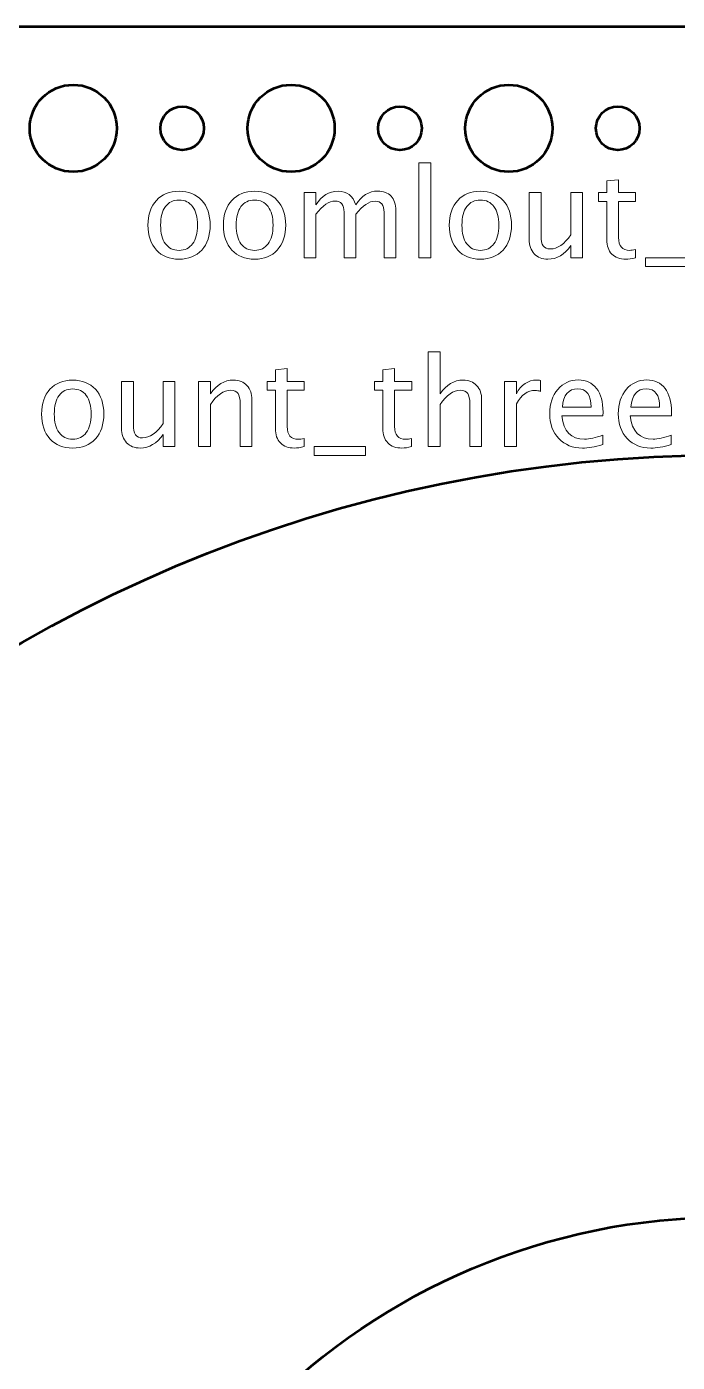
# Model space of a CAD drawing. Header units: centimetres. Extents: x -42.2 to 35.5, y -42.7 to 42.2.
# Drawn here: x -19.82 to -15.34, y -26.5 to -17.3 of the extents above; entities that cross this region are included whole.
import ezdxf

# ---------------------------------------------------------------- set-up
doc = ezdxf.new("R2010")
doc.units = ezdxf.units.CM
doc.header["$MEASUREMENT"] = 0
doc.layers.add('Layer 1', color=7, linetype='Continuous')

msp = doc.modelspace()

# ---------------------------------------------------------------- linework, layer by layer
at = {"layer": 'Layer 1', "lineweight": 53}
for centre, major_axis in [((-19.49999, -18.00001), (0, 0.30001)), ((-17.99999, -18.00001), (0, 0.30001)), ((-16.49999, -18.00001), (0, 0.30001)), ((-18.75, -18), (0, 0.15)), ((-17.25, -18), (0, 0.15)), ((-15.75, -18), (0, 0.15))]:
    msp.add_ellipse(centre, major_axis=major_axis, ratio=1, dxfattribs=at)
at = {"layer": 'Layer 1', "color": 5, "lineweight": 53}
for major_axis in [(0, 9.75), (0, 4.5)]:
    msp.add_ellipse((-15, -30), major_axis=major_axis, ratio=1, dxfattribs=at)
at = {"layer": 'Layer 1', "lineweight": 53}
msp.add_open_spline([(-27.7, -42.2), (-27.7, -42.2), (-27.7, -17.8), (-27.7, -17.8), (-27.7, -17.8), (-27.7, -17.52386), (-27.47614, -17.3), (-27.2, -17.3), (-27.2, -17.3), (-27.2, -17.3), (-2.8, -17.3), (-2.8, -17.3), (-2.8, -17.3), (-2.52386, -17.3), (-2.3, -17.52386), (-2.3, -17.8), (-2.3, -17.8), (-2.3, -17.8), (-2.3, -42.2), (-2.3, -42.2), (-2.3, -42.2), (-2.3, -42.47614), (-2.52386, -42.7), (-2.8, -42.7), (-2.8, -42.7), (-2.8, -42.7), (-27.2, -42.7), (-27.2, -42.7), (-27.2, -42.7), (-27.47614, -42.7), (-27.7, -42.47614), (-27.7, -42.2)], degree=3, knots=[0, 0, 0, 0, 0.1111111, 0.1111111, 0.1111111, 0.1111111, 0.2222222, 0.2222222, 0.2222222, 0.2222222, 0.3333333, 0.3333333, 0.3333333, 0.3333333, 0.4444444, 0.4444444, 0.4444444, 0.4444444, 0.5555556, 0.5555556, 0.5555556, 0.5555556, 0.6666667, 0.6666667, 0.6666667, 0.6666667, 0.7777778, 0.7777778, 0.7777778, 0.7777778, 1, 1, 1, 1], dxfattribs=at)
at = {"layer": 'Layer 1', "color": 5, "lineweight": 9}
for points, knots in [([(-17.11927, -18.89126), (-17.11927, -18.89126), (-17.11927, -18.23848), (-17.11927, -18.23848), (-17.11927, -18.23848), (-17.11927, -18.23848), (-17.03799, -18.23848), (-17.03799, -18.23848), (-17.03799, -18.23848), (-17.03799, -18.23848), (-17.03799, -18.89126), (-17.03799, -18.89126), (-17.03799, -18.89126), (-17.03799, -18.89126), (-17.11927, -18.89126), (-17.11927, -18.89126)], [0, 0, 0, 0, 0.2, 0.2, 0.2, 0.2, 0.4, 0.4, 0.4, 0.4, 0.6, 0.6, 0.6, 0.6, 1, 1, 1, 1]), ([(-15.62829, -18.89112), (-15.65341, -18.89803), (-15.67528, -18.90142), (-15.69376, -18.90142), (-15.69376, -18.90142), (-15.73525, -18.90142), (-15.76757, -18.88957), (-15.79071, -18.86586), (-15.79071, -18.86586), (-15.81399, -18.84215), (-15.82556, -18.80927), (-15.82556, -18.76708), (-15.82556, -18.76708), (-15.82556, -18.76708), (-15.82556, -18.50349), (-15.82556, -18.50349), (-15.82556, -18.50349), (-15.82556, -18.50349), (-15.88173, -18.50349), (-15.88173, -18.50349), (-15.88173, -18.50349), (-15.88173, -18.50349), (-15.88173, -18.44252), (-15.88173, -18.44252), (-15.88173, -18.44252), (-15.88173, -18.44252), (-15.82556, -18.44252), (-15.82556, -18.44252), (-15.82556, -18.44252), (-15.82556, -18.44252), (-15.82556, -18.36139), (-15.82556, -18.36139), (-15.82556, -18.36139), (-15.82556, -18.36139), (-15.74428, -18.35362), (-15.74428, -18.35362), (-15.74428, -18.35362), (-15.74428, -18.35362), (-15.74428, -18.44252), (-15.74428, -18.44252), (-15.74428, -18.44252), (-15.74428, -18.44252), (-15.6266, -18.44252), (-15.6266, -18.44252), (-15.6266, -18.44252), (-15.6266, -18.44252), (-15.6266, -18.50349), (-15.6266, -18.50349), (-15.6266, -18.50349), (-15.6266, -18.50349), (-15.74428, -18.50349), (-15.74428, -18.50349), (-15.74428, -18.50349), (-15.74428, -18.50349), (-15.74428, -18.75241), (-15.74428, -18.75241), (-15.74428, -18.75241), (-15.74428, -18.81111), (-15.71874, -18.84046), (-15.6678, -18.84046), (-15.6678, -18.84046), (-15.65693, -18.84046), (-15.64381, -18.83863), (-15.62829, -18.8351), (-15.62829, -18.8351), (-15.62829, -18.8351), (-15.62829, -18.89112), (-15.62829, -18.89112)], [0, 0, 0, 0, 0.0555556, 0.0555556, 0.0555556, 0.0555556, 0.1111111, 0.1111111, 0.1111111, 0.1111111, 0.1666667, 0.1666667, 0.1666667, 0.1666667, 0.2222222, 0.2222222, 0.2222222, 0.2222222, 0.2777778, 0.2777778, 0.2777778, 0.2777778, 0.3333333, 0.3333333, 0.3333333, 0.3333333, 0.3888889, 0.3888889, 0.3888889, 0.3888889, 0.4444444, 0.4444444, 0.4444444, 0.4444444, 0.5, 0.5, 0.5, 0.5, 0.5555556, 0.5555556, 0.5555556, 0.5555556, 0.6111111, 0.6111111, 0.6111111, 0.6111111, 0.6666667, 0.6666667, 0.6666667, 0.6666667, 0.7222222, 0.7222222, 0.7222222, 0.7222222, 0.7777778, 0.7777778, 0.7777778, 0.7777778, 0.8333333, 0.8333333, 0.8333333, 0.8333333, 0.8888889, 0.8888889, 0.8888889, 0.8888889, 1, 1, 1, 1]), ([(-18.7714, -18.90142), (-18.8373, -18.90142), (-18.88951, -18.88039), (-18.9279, -18.83834), (-18.9279, -18.83834), (-18.96642, -18.79629), (-18.98561, -18.73914), (-18.98561, -18.66703), (-18.98561, -18.66703), (-18.98561, -18.59507), (-18.96642, -18.53806), (-18.9279, -18.49615), (-18.9279, -18.49615), (-18.88951, -18.45424), (-18.8373, -18.43321), (-18.7714, -18.43321), (-18.7714, -18.43321), (-18.7055, -18.43321), (-18.65329, -18.45424), (-18.61491, -18.49615), (-18.61491, -18.49615), (-18.57639, -18.53806), (-18.55719, -18.59507), (-18.55719, -18.66703), (-18.55719, -18.66703), (-18.55719, -18.73914), (-18.57639, -18.79629), (-18.61491, -18.83834), (-18.61491, -18.83834), (-18.65329, -18.88039), (-18.7055, -18.90142), (-18.7714, -18.90142)], [0, 0, 0, 0, 0.1111111, 0.1111111, 0.1111111, 0.1111111, 0.2222222, 0.2222222, 0.2222222, 0.2222222, 0.3333333, 0.3333333, 0.3333333, 0.3333333, 0.4444444, 0.4444444, 0.4444444, 0.4444444, 0.5555556, 0.5555556, 0.5555556, 0.5555556, 0.6666667, 0.6666667, 0.6666667, 0.6666667, 0.7777778, 0.7777778, 0.7777778, 0.7777778, 1, 1, 1, 1]), ([(-18.25126, -18.90142), (-18.31716, -18.90142), (-18.36937, -18.88039), (-18.40776, -18.83834), (-18.40776, -18.83834), (-18.44628, -18.79629), (-18.46547, -18.73914), (-18.46547, -18.66703), (-18.46547, -18.66703), (-18.46547, -18.59507), (-18.44628, -18.53806), (-18.40776, -18.49615), (-18.40776, -18.49615), (-18.36937, -18.45424), (-18.31716, -18.43321), (-18.25126, -18.43321), (-18.25126, -18.43321), (-18.18536, -18.43321), (-18.13315, -18.45424), (-18.09477, -18.49615), (-18.09477, -18.49615), (-18.05625, -18.53806), (-18.03705, -18.59507), (-18.03705, -18.66703), (-18.03705, -18.66703), (-18.03705, -18.73914), (-18.05625, -18.79629), (-18.09477, -18.83834), (-18.09477, -18.83834), (-18.13315, -18.88039), (-18.18536, -18.90142), (-18.25126, -18.90142)], [0, 0, 0, 0, 0.1111111, 0.1111111, 0.1111111, 0.1111111, 0.2222222, 0.2222222, 0.2222222, 0.2222222, 0.3333333, 0.3333333, 0.3333333, 0.3333333, 0.4444444, 0.4444444, 0.4444444, 0.4444444, 0.5555556, 0.5555556, 0.5555556, 0.5555556, 0.6666667, 0.6666667, 0.6666667, 0.6666667, 0.7777778, 0.7777778, 0.7777778, 0.7777778, 1, 1, 1, 1]), ([(-17.90978, -18.89126), (-17.90978, -18.89126), (-17.90978, -18.44252), (-17.90978, -18.44252), (-17.90978, -18.44252), (-17.90978, -18.44252), (-17.8285, -18.44252), (-17.8285, -18.44252), (-17.8285, -18.44252), (-17.8285, -18.44252), (-17.8285, -18.52733), (-17.8285, -18.52733), (-17.8285, -18.52733), (-17.78885, -18.46454), (-17.73805, -18.43321), (-17.67582, -18.43321), (-17.67582, -18.43321), (-17.61584, -18.43321), (-17.57506, -18.46454), (-17.55333, -18.52733), (-17.55333, -18.52733), (-17.51481, -18.46397), (-17.46457, -18.43236), (-17.40291, -18.43236), (-17.40291, -18.43236), (-17.36355, -18.43236), (-17.33293, -18.44394), (-17.31105, -18.46722), (-17.31105, -18.46722), (-17.28918, -18.4905), (-17.27817, -18.5231), (-17.27817, -18.56501), (-17.27817, -18.56501), (-17.27817, -18.56501), (-17.27817, -18.89126), (-17.27817, -18.89126), (-17.27817, -18.89126), (-17.27817, -18.89126), (-17.35945, -18.89126), (-17.35945, -18.89126), (-17.35945, -18.89126), (-17.35945, -18.89126), (-17.35945, -18.57842), (-17.35945, -18.57842), (-17.35945, -18.57842), (-17.35945, -18.52733), (-17.37976, -18.50179), (-17.4204, -18.50179), (-17.4204, -18.50179), (-17.4626, -18.50179), (-17.50691, -18.53157), (-17.55333, -18.59126), (-17.55333, -18.59126), (-17.55333, -18.59126), (-17.55333, -18.89126), (-17.55333, -18.89126), (-17.55333, -18.89126), (-17.55333, -18.89126), (-17.63461, -18.89126), (-17.63461, -18.89126), (-17.63461, -18.89126), (-17.63461, -18.89126), (-17.63461, -18.57813), (-17.63461, -18.57813), (-17.63461, -18.57813), (-17.63461, -18.52663), (-17.65521, -18.50095), (-17.69656, -18.50095), (-17.69656, -18.50095), (-17.73762, -18.50095), (-17.78165, -18.53086), (-17.8285, -18.59083), (-17.8285, -18.59083), (-17.8285, -18.59083), (-17.8285, -18.89126), (-17.8285, -18.89126), (-17.8285, -18.89126), (-17.8285, -18.89126), (-17.90978, -18.89126), (-17.90978, -18.89126)], [0, 0, 0, 0, 0.047619, 0.047619, 0.047619, 0.047619, 0.0952381, 0.0952381, 0.0952381, 0.0952381, 0.1428571, 0.1428571, 0.1428571, 0.1428571, 0.1904762, 0.1904762, 0.1904762, 0.1904762, 0.2380952, 0.2380952, 0.2380952, 0.2380952, 0.2857143, 0.2857143, 0.2857143, 0.2857143, 0.3333333, 0.3333333, 0.3333333, 0.3333333, 0.3809524, 0.3809524, 0.3809524, 0.3809524, 0.4285714, 0.4285714, 0.4285714, 0.4285714, 0.4761905, 0.4761905, 0.4761905, 0.4761905, 0.5238095, 0.5238095, 0.5238095, 0.5238095, 0.5714286, 0.5714286, 0.5714286, 0.5714286, 0.6190476, 0.6190476, 0.6190476, 0.6190476, 0.6666667, 0.6666667, 0.6666667, 0.6666667, 0.7142857, 0.7142857, 0.7142857, 0.7142857, 0.7619048, 0.7619048, 0.7619048, 0.7619048, 0.8095238, 0.8095238, 0.8095238, 0.8095238, 0.8571429, 0.8571429, 0.8571429, 0.8571429, 0.9047619, 0.9047619, 0.9047619, 0.9047619, 1, 1, 1, 1]), ([(-16.69593, -18.90142), (-16.76183, -18.90142), (-16.81404, -18.88039), (-16.85243, -18.83834), (-16.85243, -18.83834), (-16.89095, -18.79629), (-16.91014, -18.73914), (-16.91014, -18.66703), (-16.91014, -18.66703), (-16.91014, -18.59507), (-16.89095, -18.53806), (-16.85243, -18.49615), (-16.85243, -18.49615), (-16.81404, -18.45424), (-16.76183, -18.43321), (-16.69593, -18.43321), (-16.69593, -18.43321), (-16.63003, -18.43321), (-16.57782, -18.45424), (-16.53944, -18.49615), (-16.53944, -18.49615), (-16.50092, -18.53806), (-16.48172, -18.59507), (-16.48172, -18.66703), (-16.48172, -18.66703), (-16.48172, -18.73914), (-16.50092, -18.79629), (-16.53944, -18.83834), (-16.53944, -18.83834), (-16.57782, -18.88039), (-16.63003, -18.90142), (-16.69593, -18.90142)], [0, 0, 0, 0, 0.1111111, 0.1111111, 0.1111111, 0.1111111, 0.2222222, 0.2222222, 0.2222222, 0.2222222, 0.3333333, 0.3333333, 0.3333333, 0.3333333, 0.4444444, 0.4444444, 0.4444444, 0.4444444, 0.5555556, 0.5555556, 0.5555556, 0.5555556, 0.6666667, 0.6666667, 0.6666667, 0.6666667, 0.7777778, 0.7777778, 0.7777778, 0.7777778, 1, 1, 1, 1]), ([(-16.07336, -18.89126), (-16.07336, -18.89126), (-16.07336, -18.80688), (-16.07336, -18.80688), (-16.07336, -18.80688), (-16.11668, -18.86995), (-16.16931, -18.90142), (-16.23112, -18.90142), (-16.23112, -18.90142), (-16.27035, -18.90142), (-16.30153, -18.88914), (-16.32468, -18.86445), (-16.32468, -18.86445), (-16.34796, -18.83975), (-16.35953, -18.80659), (-16.35953, -18.76468), (-16.35953, -18.76468), (-16.35953, -18.76468), (-16.35953, -18.44252), (-16.35953, -18.44252), (-16.35953, -18.44252), (-16.35953, -18.44252), (-16.27825, -18.44252), (-16.27825, -18.44252), (-16.27825, -18.44252), (-16.27825, -18.44252), (-16.27825, -18.73815), (-16.27825, -18.73815), (-16.27825, -18.73815), (-16.27825, -18.77188), (-16.27331, -18.79573), (-16.26357, -18.80984), (-16.26357, -18.80984), (-16.2537, -18.82409), (-16.23733, -18.83115), (-16.21433, -18.83115), (-16.21433, -18.83115), (-16.16465, -18.83115), (-16.11752, -18.79855), (-16.07336, -18.73321), (-16.07336, -18.73321), (-16.07336, -18.73321), (-16.07336, -18.44252), (-16.07336, -18.44252), (-16.07336, -18.44252), (-16.07336, -18.44252), (-15.99207, -18.44252), (-15.99207, -18.44252), (-15.99207, -18.44252), (-15.99207, -18.44252), (-15.99207, -18.89126), (-15.99207, -18.89126), (-15.99207, -18.89126), (-15.99207, -18.89126), (-16.07336, -18.89126), (-16.07336, -18.89126)], [0, 0, 0, 0, 0.0666667, 0.0666667, 0.0666667, 0.0666667, 0.1333333, 0.1333333, 0.1333333, 0.1333333, 0.2, 0.2, 0.2, 0.2, 0.2666667, 0.2666667, 0.2666667, 0.2666667, 0.3333333, 0.3333333, 0.3333333, 0.3333333, 0.4, 0.4, 0.4, 0.4, 0.4666667, 0.4666667, 0.4666667, 0.4666667, 0.5333333, 0.5333333, 0.5333333, 0.5333333, 0.6, 0.6, 0.6, 0.6, 0.6666667, 0.6666667, 0.6666667, 0.6666667, 0.7333333, 0.7333333, 0.7333333, 0.7333333, 0.8, 0.8, 0.8, 0.8, 0.8666667, 0.8666667, 0.8666667, 0.8666667, 1, 1, 1, 1]), ([(-18.77154, -18.84046), (-18.73133, -18.84046), (-18.7, -18.82536), (-18.6777, -18.79502), (-18.6777, -18.79502), (-18.65555, -18.76482), (-18.6444, -18.72207), (-18.6444, -18.66703), (-18.6444, -18.66703), (-18.6444, -18.61214), (-18.65555, -18.56953), (-18.6777, -18.53933), (-18.6777, -18.53933), (-18.7, -18.50927), (-18.73133, -18.49417), (-18.77154, -18.49417), (-18.77154, -18.49417), (-18.8119, -18.49417), (-18.84323, -18.50927), (-18.86524, -18.53933), (-18.86524, -18.53933), (-18.8874, -18.56953), (-18.8984, -18.61214), (-18.8984, -18.66703), (-18.8984, -18.66703), (-18.8984, -18.72207), (-18.8874, -18.76482), (-18.86524, -18.79502), (-18.86524, -18.79502), (-18.84323, -18.82536), (-18.8119, -18.84046), (-18.77154, -18.84046)], [0, 0, 0, 0, 0.1111111, 0.1111111, 0.1111111, 0.1111111, 0.2222222, 0.2222222, 0.2222222, 0.2222222, 0.3333333, 0.3333333, 0.3333333, 0.3333333, 0.4444444, 0.4444444, 0.4444444, 0.4444444, 0.5555556, 0.5555556, 0.5555556, 0.5555556, 0.6666667, 0.6666667, 0.6666667, 0.6666667, 0.7777778, 0.7777778, 0.7777778, 0.7777778, 1, 1, 1, 1]), ([(-18.2514, -18.84046), (-18.21119, -18.84046), (-18.17986, -18.82536), (-18.15756, -18.79502), (-18.15756, -18.79502), (-18.13541, -18.76482), (-18.12426, -18.72207), (-18.12426, -18.66703), (-18.12426, -18.66703), (-18.12426, -18.61214), (-18.13541, -18.56953), (-18.15756, -18.53933), (-18.15756, -18.53933), (-18.17986, -18.50927), (-18.21119, -18.49417), (-18.2514, -18.49417), (-18.2514, -18.49417), (-18.29176, -18.49417), (-18.32309, -18.50927), (-18.3451, -18.53933), (-18.3451, -18.53933), (-18.36726, -18.56953), (-18.37826, -18.61214), (-18.37826, -18.66703), (-18.37826, -18.66703), (-18.37826, -18.72207), (-18.36726, -18.76482), (-18.3451, -18.79502), (-18.3451, -18.79502), (-18.32309, -18.82536), (-18.29176, -18.84046), (-18.2514, -18.84046)], [0, 0, 0, 0, 0.1111111, 0.1111111, 0.1111111, 0.1111111, 0.2222222, 0.2222222, 0.2222222, 0.2222222, 0.3333333, 0.3333333, 0.3333333, 0.3333333, 0.4444444, 0.4444444, 0.4444444, 0.4444444, 0.5555556, 0.5555556, 0.5555556, 0.5555556, 0.6666667, 0.6666667, 0.6666667, 0.6666667, 0.7777778, 0.7777778, 0.7777778, 0.7777778, 1, 1, 1, 1]), ([(-16.69607, -18.84046), (-16.65586, -18.84046), (-16.62453, -18.82536), (-16.60223, -18.79502), (-16.60223, -18.79502), (-16.58008, -18.76482), (-16.56893, -18.72207), (-16.56893, -18.66703), (-16.56893, -18.66703), (-16.56893, -18.61214), (-16.58008, -18.56953), (-16.60223, -18.53933), (-16.60223, -18.53933), (-16.62453, -18.50927), (-16.65586, -18.49417), (-16.69607, -18.49417), (-16.69607, -18.49417), (-16.73643, -18.49417), (-16.76776, -18.50927), (-16.78977, -18.53933), (-16.78977, -18.53933), (-16.81193, -18.56953), (-16.82293, -18.61214), (-16.82293, -18.66703), (-16.82293, -18.66703), (-16.82293, -18.72207), (-16.81193, -18.76482), (-16.78977, -18.79502), (-16.78977, -18.79502), (-16.76776, -18.82536), (-16.73643, -18.84046), (-16.69607, -18.84046)], [0, 0, 0, 0, 0.1111111, 0.1111111, 0.1111111, 0.1111111, 0.2222222, 0.2222222, 0.2222222, 0.2222222, 0.3333333, 0.3333333, 0.3333333, 0.3333333, 0.4444444, 0.4444444, 0.4444444, 0.4444444, 0.5555556, 0.5555556, 0.5555556, 0.5555556, 0.6666667, 0.6666667, 0.6666667, 0.6666667, 0.7777778, 0.7777778, 0.7777778, 0.7777778, 1, 1, 1, 1]), ([(-15.55803, -18.95222), (-15.55803, -18.95222), (-15.55803, -18.89126), (-15.55803, -18.89126), (-15.55803, -18.89126), (-15.55803, -18.89126), (-15.20582, -18.89126), (-15.20582, -18.89126), (-15.20582, -18.89126), (-15.20582, -18.89126), (-15.20582, -18.95222), (-15.20582, -18.95222), (-15.20582, -18.95222), (-15.20582, -18.95222), (-15.55803, -18.95222), (-15.55803, -18.95222)], [0, 0, 0, 0, 0.2, 0.2, 0.2, 0.2, 0.4, 0.4, 0.4, 0.4, 0.6, 0.6, 0.6, 0.6, 1, 1, 1, 1]), ([(-17.05472, -20.1923), (-17.05472, -20.1923), (-17.05472, -19.53952), (-17.05472, -19.53952), (-17.05472, -19.53952), (-17.05472, -19.53952), (-16.97344, -19.53952), (-16.97344, -19.53952), (-16.97344, -19.53952), (-16.97344, -19.53952), (-16.97344, -19.82837), (-16.97344, -19.82837), (-16.97344, -19.82837), (-16.9304, -19.76558), (-16.87762, -19.73425), (-16.81525, -19.73425), (-16.81525, -19.73425), (-16.77602, -19.73425), (-16.74484, -19.74653), (-16.72184, -19.77122), (-16.72184, -19.77122), (-16.69884, -19.79578), (-16.68726, -19.82894), (-16.68726, -19.87042), (-16.68726, -19.87042), (-16.68726, -19.87042), (-16.68726, -20.1923), (-16.68726, -20.1923), (-16.68726, -20.1923), (-16.68726, -20.1923), (-16.76855, -20.1923), (-16.76855, -20.1923), (-16.76855, -20.1923), (-16.76855, -20.1923), (-16.76855, -19.89695), (-16.76855, -19.89695), (-16.76855, -19.89695), (-16.76855, -19.86365), (-16.77348, -19.83994), (-16.78322, -19.82583), (-16.78322, -19.82583), (-16.7931, -19.81158), (-16.80933, -19.80453), (-16.83205, -19.80453), (-16.83205, -19.80453), (-16.882, -19.80453), (-16.92913, -19.83712), (-16.97344, -19.90232), (-16.97344, -19.90232), (-16.97344, -19.90232), (-16.97344, -20.1923), (-16.97344, -20.1923), (-16.97344, -20.1923), (-16.97344, -20.1923), (-17.05472, -20.1923), (-17.05472, -20.1923)], [0, 0, 0, 0, 0.0666667, 0.0666667, 0.0666667, 0.0666667, 0.1333333, 0.1333333, 0.1333333, 0.1333333, 0.2, 0.2, 0.2, 0.2, 0.2666667, 0.2666667, 0.2666667, 0.2666667, 0.3333333, 0.3333333, 0.3333333, 0.3333333, 0.4, 0.4, 0.4, 0.4, 0.4666667, 0.4666667, 0.4666667, 0.4666667, 0.5333333, 0.5333333, 0.5333333, 0.5333333, 0.6, 0.6, 0.6, 0.6, 0.6666667, 0.6666667, 0.6666667, 0.6666667, 0.7333333, 0.7333333, 0.7333333, 0.7333333, 0.8, 0.8, 0.8, 0.8, 0.8666667, 0.8666667, 0.8666667, 0.8666667, 1, 1, 1, 1]), ([(-17.91069, -20.19216), (-17.93581, -20.19907), (-17.95768, -20.20246), (-17.97616, -20.20246), (-17.97616, -20.20246), (-18.01765, -20.20246), (-18.04997, -20.19061), (-18.07311, -20.1669), (-18.07311, -20.1669), (-18.09639, -20.14319), (-18.10796, -20.11031), (-18.10796, -20.06812), (-18.10796, -20.06812), (-18.10796, -20.06812), (-18.10796, -19.80453), (-18.10796, -19.80453), (-18.10796, -19.80453), (-18.10796, -19.80453), (-18.16413, -19.80453), (-18.16413, -19.80453), (-18.16413, -19.80453), (-18.16413, -19.80453), (-18.16413, -19.74356), (-18.16413, -19.74356), (-18.16413, -19.74356), (-18.16413, -19.74356), (-18.10796, -19.74356), (-18.10796, -19.74356), (-18.10796, -19.74356), (-18.10796, -19.74356), (-18.10796, -19.66243), (-18.10796, -19.66243), (-18.10796, -19.66243), (-18.10796, -19.66243), (-18.02668, -19.65466), (-18.02668, -19.65466), (-18.02668, -19.65466), (-18.02668, -19.65466), (-18.02668, -19.74356), (-18.02668, -19.74356), (-18.02668, -19.74356), (-18.02668, -19.74356), (-17.909, -19.74356), (-17.909, -19.74356), (-17.909, -19.74356), (-17.909, -19.74356), (-17.909, -19.80453), (-17.909, -19.80453), (-17.909, -19.80453), (-17.909, -19.80453), (-18.02668, -19.80453), (-18.02668, -19.80453), (-18.02668, -19.80453), (-18.02668, -19.80453), (-18.02668, -20.05345), (-18.02668, -20.05345), (-18.02668, -20.05345), (-18.02668, -20.11215), (-18.00114, -20.1415), (-17.9502, -20.1415), (-17.9502, -20.1415), (-17.93933, -20.1415), (-17.92621, -20.13967), (-17.91069, -20.13614), (-17.91069, -20.13614), (-17.91069, -20.13614), (-17.91069, -20.19216), (-17.91069, -20.19216)], [0, 0, 0, 0, 0.0555556, 0.0555556, 0.0555556, 0.0555556, 0.1111111, 0.1111111, 0.1111111, 0.1111111, 0.1666667, 0.1666667, 0.1666667, 0.1666667, 0.2222222, 0.2222222, 0.2222222, 0.2222222, 0.2777778, 0.2777778, 0.2777778, 0.2777778, 0.3333333, 0.3333333, 0.3333333, 0.3333333, 0.3888889, 0.3888889, 0.3888889, 0.3888889, 0.4444444, 0.4444444, 0.4444444, 0.4444444, 0.5, 0.5, 0.5, 0.5, 0.5555556, 0.5555556, 0.5555556, 0.5555556, 0.6111111, 0.6111111, 0.6111111, 0.6111111, 0.6666667, 0.6666667, 0.6666667, 0.6666667, 0.7222222, 0.7222222, 0.7222222, 0.7222222, 0.7777778, 0.7777778, 0.7777778, 0.7777778, 0.8333333, 0.8333333, 0.8333333, 0.8333333, 0.8888889, 0.8888889, 0.8888889, 0.8888889, 1, 1, 1, 1]), ([(-17.17071, -20.19216), (-17.19583, -20.19907), (-17.2177, -20.20246), (-17.23618, -20.20246), (-17.23618, -20.20246), (-17.27767, -20.20246), (-17.30999, -20.19061), (-17.33313, -20.1669), (-17.33313, -20.1669), (-17.35641, -20.14319), (-17.36798, -20.11031), (-17.36798, -20.06812), (-17.36798, -20.06812), (-17.36798, -20.06812), (-17.36798, -19.80453), (-17.36798, -19.80453), (-17.36798, -19.80453), (-17.36798, -19.80453), (-17.42415, -19.80453), (-17.42415, -19.80453), (-17.42415, -19.80453), (-17.42415, -19.80453), (-17.42415, -19.74356), (-17.42415, -19.74356), (-17.42415, -19.74356), (-17.42415, -19.74356), (-17.36798, -19.74356), (-17.36798, -19.74356), (-17.36798, -19.74356), (-17.36798, -19.74356), (-17.36798, -19.66243), (-17.36798, -19.66243), (-17.36798, -19.66243), (-17.36798, -19.66243), (-17.2867, -19.65466), (-17.2867, -19.65466), (-17.2867, -19.65466), (-17.2867, -19.65466), (-17.2867, -19.74356), (-17.2867, -19.74356), (-17.2867, -19.74356), (-17.2867, -19.74356), (-17.16902, -19.74356), (-17.16902, -19.74356), (-17.16902, -19.74356), (-17.16902, -19.74356), (-17.16902, -19.80453), (-17.16902, -19.80453), (-17.16902, -19.80453), (-17.16902, -19.80453), (-17.2867, -19.80453), (-17.2867, -19.80453), (-17.2867, -19.80453), (-17.2867, -19.80453), (-17.2867, -20.05345), (-17.2867, -20.05345), (-17.2867, -20.05345), (-17.2867, -20.11215), (-17.26116, -20.1415), (-17.21022, -20.1415), (-17.21022, -20.1415), (-17.19935, -20.1415), (-17.18623, -20.13967), (-17.17071, -20.13614), (-17.17071, -20.13614), (-17.17071, -20.13614), (-17.17071, -20.19216), (-17.17071, -20.19216)], [0, 0, 0, 0, 0.0555556, 0.0555556, 0.0555556, 0.0555556, 0.1111111, 0.1111111, 0.1111111, 0.1111111, 0.1666667, 0.1666667, 0.1666667, 0.1666667, 0.2222222, 0.2222222, 0.2222222, 0.2222222, 0.2777778, 0.2777778, 0.2777778, 0.2777778, 0.3333333, 0.3333333, 0.3333333, 0.3333333, 0.3888889, 0.3888889, 0.3888889, 0.3888889, 0.4444444, 0.4444444, 0.4444444, 0.4444444, 0.5, 0.5, 0.5, 0.5, 0.5555556, 0.5555556, 0.5555556, 0.5555556, 0.6111111, 0.6111111, 0.6111111, 0.6111111, 0.6666667, 0.6666667, 0.6666667, 0.6666667, 0.7222222, 0.7222222, 0.7222222, 0.7222222, 0.7777778, 0.7777778, 0.7777778, 0.7777778, 0.8333333, 0.8333333, 0.8333333, 0.8333333, 0.8888889, 0.8888889, 0.8888889, 0.8888889, 1, 1, 1, 1]), ([(-19.50383, -20.20246), (-19.56973, -20.20246), (-19.62194, -20.18143), (-19.66033, -20.13938), (-19.66033, -20.13938), (-19.69885, -20.09733), (-19.71804, -20.04018), (-19.71804, -19.96807), (-19.71804, -19.96807), (-19.71804, -19.89611), (-19.69885, -19.8391), (-19.66033, -19.79719), (-19.66033, -19.79719), (-19.62194, -19.75528), (-19.56973, -19.73425), (-19.50383, -19.73425), (-19.50383, -19.73425), (-19.43793, -19.73425), (-19.38572, -19.75528), (-19.34734, -19.79719), (-19.34734, -19.79719), (-19.30882, -19.8391), (-19.28962, -19.89611), (-19.28962, -19.96807), (-19.28962, -19.96807), (-19.28962, -20.04018), (-19.30882, -20.09733), (-19.34734, -20.13938), (-19.34734, -20.13938), (-19.38572, -20.18143), (-19.43793, -20.20246), (-19.50383, -20.20246)], [0, 0, 0, 0, 0.1111111, 0.1111111, 0.1111111, 0.1111111, 0.2222222, 0.2222222, 0.2222222, 0.2222222, 0.3333333, 0.3333333, 0.3333333, 0.3333333, 0.4444444, 0.4444444, 0.4444444, 0.4444444, 0.5555556, 0.5555556, 0.5555556, 0.5555556, 0.6666667, 0.6666667, 0.6666667, 0.6666667, 0.7777778, 0.7777778, 0.7777778, 0.7777778, 1, 1, 1, 1]), ([(-18.88126, -20.1923), (-18.88126, -20.1923), (-18.88126, -20.10792), (-18.88126, -20.10792), (-18.88126, -20.10792), (-18.92458, -20.17099), (-18.97721, -20.20246), (-19.03902, -20.20246), (-19.03902, -20.20246), (-19.07825, -20.20246), (-19.10943, -20.19018), (-19.13258, -20.16549), (-19.13258, -20.16549), (-19.15586, -20.14079), (-19.16743, -20.10763), (-19.16743, -20.06572), (-19.16743, -20.06572), (-19.16743, -20.06572), (-19.16743, -19.74356), (-19.16743, -19.74356), (-19.16743, -19.74356), (-19.16743, -19.74356), (-19.08615, -19.74356), (-19.08615, -19.74356), (-19.08615, -19.74356), (-19.08615, -19.74356), (-19.08615, -20.03919), (-19.08615, -20.03919), (-19.08615, -20.03919), (-19.08615, -20.07292), (-19.08121, -20.09677), (-19.07147, -20.11088), (-19.07147, -20.11088), (-19.0616, -20.12513), (-19.04523, -20.13219), (-19.02223, -20.13219), (-19.02223, -20.13219), (-18.97255, -20.13219), (-18.92542, -20.09959), (-18.88126, -20.03425), (-18.88126, -20.03425), (-18.88126, -20.03425), (-18.88126, -19.74356), (-18.88126, -19.74356), (-18.88126, -19.74356), (-18.88126, -19.74356), (-18.79997, -19.74356), (-18.79997, -19.74356), (-18.79997, -19.74356), (-18.79997, -19.74356), (-18.79997, -20.1923), (-18.79997, -20.1923), (-18.79997, -20.1923), (-18.79997, -20.1923), (-18.88126, -20.1923), (-18.88126, -20.1923)], [0, 0, 0, 0, 0.0666667, 0.0666667, 0.0666667, 0.0666667, 0.1333333, 0.1333333, 0.1333333, 0.1333333, 0.2, 0.2, 0.2, 0.2, 0.2666667, 0.2666667, 0.2666667, 0.2666667, 0.3333333, 0.3333333, 0.3333333, 0.3333333, 0.4, 0.4, 0.4, 0.4, 0.4666667, 0.4666667, 0.4666667, 0.4666667, 0.5333333, 0.5333333, 0.5333333, 0.5333333, 0.6, 0.6, 0.6, 0.6, 0.6666667, 0.6666667, 0.6666667, 0.6666667, 0.7333333, 0.7333333, 0.7333333, 0.7333333, 0.8, 0.8, 0.8, 0.8, 0.8666667, 0.8666667, 0.8666667, 0.8666667, 1, 1, 1, 1]), ([(-18.63685, -20.1923), (-18.63685, -20.1923), (-18.63685, -19.74356), (-18.63685, -19.74356), (-18.63685, -19.74356), (-18.63685, -19.74356), (-18.55557, -19.74356), (-18.55557, -19.74356), (-18.55557, -19.74356), (-18.55557, -19.74356), (-18.55557, -19.82837), (-18.55557, -19.82837), (-18.55557, -19.82837), (-18.51253, -19.76558), (-18.45975, -19.73425), (-18.39738, -19.73425), (-18.39738, -19.73425), (-18.35815, -19.73425), (-18.32697, -19.74653), (-18.30397, -19.77122), (-18.30397, -19.77122), (-18.28097, -19.79578), (-18.26939, -19.82894), (-18.26939, -19.87042), (-18.26939, -19.87042), (-18.26939, -19.87042), (-18.26939, -20.1923), (-18.26939, -20.1923), (-18.26939, -20.1923), (-18.26939, -20.1923), (-18.35068, -20.1923), (-18.35068, -20.1923), (-18.35068, -20.1923), (-18.35068, -20.1923), (-18.35068, -19.89695), (-18.35068, -19.89695), (-18.35068, -19.89695), (-18.35068, -19.86365), (-18.35561, -19.83994), (-18.36535, -19.82583), (-18.36535, -19.82583), (-18.37523, -19.81158), (-18.39146, -19.80453), (-18.41418, -19.80453), (-18.41418, -19.80453), (-18.46413, -19.80453), (-18.51126, -19.83712), (-18.55557, -19.90232), (-18.55557, -19.90232), (-18.55557, -19.90232), (-18.55557, -20.1923), (-18.55557, -20.1923), (-18.55557, -20.1923), (-18.55557, -20.1923), (-18.63685, -20.1923), (-18.63685, -20.1923)], [0, 0, 0, 0, 0.0666667, 0.0666667, 0.0666667, 0.0666667, 0.1333333, 0.1333333, 0.1333333, 0.1333333, 0.2, 0.2, 0.2, 0.2, 0.2666667, 0.2666667, 0.2666667, 0.2666667, 0.3333333, 0.3333333, 0.3333333, 0.3333333, 0.4, 0.4, 0.4, 0.4, 0.4666667, 0.4666667, 0.4666667, 0.4666667, 0.5333333, 0.5333333, 0.5333333, 0.5333333, 0.6, 0.6, 0.6, 0.6, 0.6666667, 0.6666667, 0.6666667, 0.6666667, 0.7333333, 0.7333333, 0.7333333, 0.7333333, 0.8, 0.8, 0.8, 0.8, 0.8666667, 0.8666667, 0.8666667, 0.8666667, 1, 1, 1, 1]), ([(-16.52923, -20.1923), (-16.52923, -20.1923), (-16.52923, -19.74356), (-16.52923, -19.74356), (-16.52923, -19.74356), (-16.52923, -19.74356), (-16.44795, -19.74356), (-16.44795, -19.74356), (-16.44795, -19.74356), (-16.44795, -19.74356), (-16.44795, -19.82837), (-16.44795, -19.82837), (-16.44795, -19.82837), (-16.41563, -19.76558), (-16.36879, -19.73425), (-16.30726, -19.73425), (-16.30726, -19.73425), (-16.29894, -19.73425), (-16.29019, -19.73496), (-16.28116, -19.73637), (-16.28116, -19.73637), (-16.28116, -19.73637), (-16.28116, -19.81243), (-16.28116, -19.81243), (-16.28116, -19.81243), (-16.29527, -19.80777), (-16.30768, -19.80537), (-16.31841, -19.80537), (-16.31841, -19.80537), (-16.37006, -19.80537), (-16.41324, -19.83585), (-16.44795, -19.89695), (-16.44795, -19.89695), (-16.44795, -19.89695), (-16.44795, -20.1923), (-16.44795, -20.1923), (-16.44795, -20.1923), (-16.44795, -20.1923), (-16.52923, -20.1923), (-16.52923, -20.1923)], [0, 0, 0, 0, 0.0909091, 0.0909091, 0.0909091, 0.0909091, 0.1818182, 0.1818182, 0.1818182, 0.1818182, 0.2727273, 0.2727273, 0.2727273, 0.2727273, 0.3636364, 0.3636364, 0.3636364, 0.3636364, 0.4545455, 0.4545455, 0.4545455, 0.4545455, 0.5454545, 0.5454545, 0.5454545, 0.5454545, 0.6363636, 0.6363636, 0.6363636, 0.6363636, 0.7272727, 0.7272727, 0.7272727, 0.7272727, 0.8181818, 0.8181818, 0.8181818, 0.8181818, 1, 1, 1, 1]), ([(-15.85345, -20.17791), (-15.90806, -20.19428), (-15.95476, -20.20246), (-15.99371, -20.20246), (-15.99371, -20.20246), (-16.06017, -20.20246), (-16.11422, -20.18045), (-16.15585, -20.13656), (-16.15585, -20.13656), (-16.19748, -20.09268), (-16.21836, -20.03581), (-16.21836, -19.96582), (-16.21836, -19.96582), (-16.21836, -19.89794), (-16.20002, -19.8422), (-16.16319, -19.7986), (-16.16319, -19.7986), (-16.12636, -19.75514), (-16.07922, -19.7334), (-16.02179, -19.7334), (-16.02179, -19.7334), (-15.96746, -19.7334), (-15.92541, -19.75274), (-15.89578, -19.7914), (-15.89578, -19.7914), (-15.86615, -19.83007), (-15.85133, -19.88482), (-15.85133, -19.9558), (-15.85133, -19.9558), (-15.85133, -19.9558), (-15.85175, -19.98063), (-15.85175, -19.98063), (-15.85175, -19.98063), (-15.85175, -19.98063), (-16.13539, -19.98063), (-16.13539, -19.98063), (-16.13539, -19.98063), (-16.12353, -20.08788), (-16.07118, -20.1415), (-15.97847, -20.1415), (-15.97847, -20.1415), (-15.94446, -20.1415), (-15.90283, -20.1319), (-15.85345, -20.11271), (-15.85345, -20.11271), (-15.85345, -20.11271), (-15.85345, -20.17791), (-15.85345, -20.17791)], [0, 0, 0, 0, 0.0769231, 0.0769231, 0.0769231, 0.0769231, 0.1538462, 0.1538462, 0.1538462, 0.1538462, 0.2307692, 0.2307692, 0.2307692, 0.2307692, 0.3076923, 0.3076923, 0.3076923, 0.3076923, 0.3846154, 0.3846154, 0.3846154, 0.3846154, 0.4615385, 0.4615385, 0.4615385, 0.4615385, 0.5384615, 0.5384615, 0.5384615, 0.5384615, 0.6153846, 0.6153846, 0.6153846, 0.6153846, 0.6923077, 0.6923077, 0.6923077, 0.6923077, 0.7692308, 0.7692308, 0.7692308, 0.7692308, 0.8461538, 0.8461538, 0.8461538, 0.8461538, 1, 1, 1, 1]), ([(-15.38171, -20.17791), (-15.43632, -20.19428), (-15.48302, -20.20246), (-15.52197, -20.20246), (-15.52197, -20.20246), (-15.58843, -20.20246), (-15.64248, -20.18045), (-15.68411, -20.13656), (-15.68411, -20.13656), (-15.72574, -20.09268), (-15.74662, -20.03581), (-15.74662, -19.96582), (-15.74662, -19.96582), (-15.74662, -19.89794), (-15.72828, -19.8422), (-15.69145, -19.7986), (-15.69145, -19.7986), (-15.65462, -19.75514), (-15.60748, -19.7334), (-15.55005, -19.7334), (-15.55005, -19.7334), (-15.49572, -19.7334), (-15.45367, -19.75274), (-15.42404, -19.7914), (-15.42404, -19.7914), (-15.39441, -19.83007), (-15.37959, -19.88482), (-15.37959, -19.9558), (-15.37959, -19.9558), (-15.37959, -19.9558), (-15.38001, -19.98063), (-15.38001, -19.98063), (-15.38001, -19.98063), (-15.38001, -19.98063), (-15.66365, -19.98063), (-15.66365, -19.98063), (-15.66365, -19.98063), (-15.65179, -20.08788), (-15.59944, -20.1415), (-15.50673, -20.1415), (-15.50673, -20.1415), (-15.47272, -20.1415), (-15.43109, -20.1319), (-15.38171, -20.11271), (-15.38171, -20.11271), (-15.38171, -20.11271), (-15.38171, -20.17791), (-15.38171, -20.17791)], [0, 0, 0, 0, 0.0769231, 0.0769231, 0.0769231, 0.0769231, 0.1538462, 0.1538462, 0.1538462, 0.1538462, 0.2307692, 0.2307692, 0.2307692, 0.2307692, 0.3076923, 0.3076923, 0.3076923, 0.3076923, 0.3846154, 0.3846154, 0.3846154, 0.3846154, 0.4615385, 0.4615385, 0.4615385, 0.4615385, 0.5384615, 0.5384615, 0.5384615, 0.5384615, 0.6153846, 0.6153846, 0.6153846, 0.6153846, 0.6923077, 0.6923077, 0.6923077, 0.6923077, 0.7692308, 0.7692308, 0.7692308, 0.7692308, 0.8461538, 0.8461538, 0.8461538, 0.8461538, 1, 1, 1, 1]), ([(-19.50397, -20.1415), (-19.46376, -20.1415), (-19.43243, -20.1264), (-19.41013, -20.09606), (-19.41013, -20.09606), (-19.38798, -20.06586), (-19.37683, -20.02311), (-19.37683, -19.96807), (-19.37683, -19.96807), (-19.37683, -19.91318), (-19.38798, -19.87057), (-19.41013, -19.84037), (-19.41013, -19.84037), (-19.43243, -19.81031), (-19.46376, -19.79521), (-19.50397, -19.79521), (-19.50397, -19.79521), (-19.54433, -19.79521), (-19.57566, -19.81031), (-19.59767, -19.84037), (-19.59767, -19.84037), (-19.61983, -19.87057), (-19.63083, -19.91318), (-19.63083, -19.96807), (-19.63083, -19.96807), (-19.63083, -20.02311), (-19.61983, -20.06586), (-19.59767, -20.09606), (-19.59767, -20.09606), (-19.57566, -20.1264), (-19.54433, -20.1415), (-19.50397, -20.1415)], [0, 0, 0, 0, 0.1111111, 0.1111111, 0.1111111, 0.1111111, 0.2222222, 0.2222222, 0.2222222, 0.2222222, 0.3333333, 0.3333333, 0.3333333, 0.3333333, 0.4444444, 0.4444444, 0.4444444, 0.4444444, 0.5555556, 0.5555556, 0.5555556, 0.5555556, 0.6666667, 0.6666667, 0.6666667, 0.6666667, 0.7777778, 0.7777778, 0.7777778, 0.7777778, 1, 1, 1, 1]), ([(-16.13115, -19.91967), (-16.13115, -19.91967), (-15.93303, -19.91967), (-15.93303, -19.91967), (-15.93303, -19.91967), (-15.93303, -19.83613), (-15.96422, -19.79437), (-16.02645, -19.79437), (-16.02645, -19.79437), (-16.0891, -19.79437), (-16.12396, -19.83613), (-16.13115, -19.91967)], [0, 0, 0, 0, 0.25, 0.25, 0.25, 0.25, 0.5, 0.5, 0.5, 0.5, 1, 1, 1, 1]), ([(-15.65941, -19.91967), (-15.65941, -19.91967), (-15.46129, -19.91967), (-15.46129, -19.91967), (-15.46129, -19.91967), (-15.46129, -19.83613), (-15.49248, -19.79437), (-15.55471, -19.79437), (-15.55471, -19.79437), (-15.61736, -19.79437), (-15.65222, -19.83613), (-15.65941, -19.91967)], [0, 0, 0, 0, 0.25, 0.25, 0.25, 0.25, 0.5, 0.5, 0.5, 0.5, 1, 1, 1, 1]), ([(-17.84043, -20.25326), (-17.84043, -20.25326), (-17.84043, -20.1923), (-17.84043, -20.1923), (-17.84043, -20.1923), (-17.84043, -20.1923), (-17.48822, -20.1923), (-17.48822, -20.1923), (-17.48822, -20.1923), (-17.48822, -20.1923), (-17.48822, -20.25326), (-17.48822, -20.25326), (-17.48822, -20.25326), (-17.48822, -20.25326), (-17.84043, -20.25326), (-17.84043, -20.25326)], [0, 0, 0, 0, 0.2, 0.2, 0.2, 0.2, 0.4, 0.4, 0.4, 0.4, 0.6, 0.6, 0.6, 0.6, 1, 1, 1, 1])]:
    msp.add_open_spline(points, degree=3, knots=knots, dxfattribs=at)

doc.saveas('drawing.dxf')
